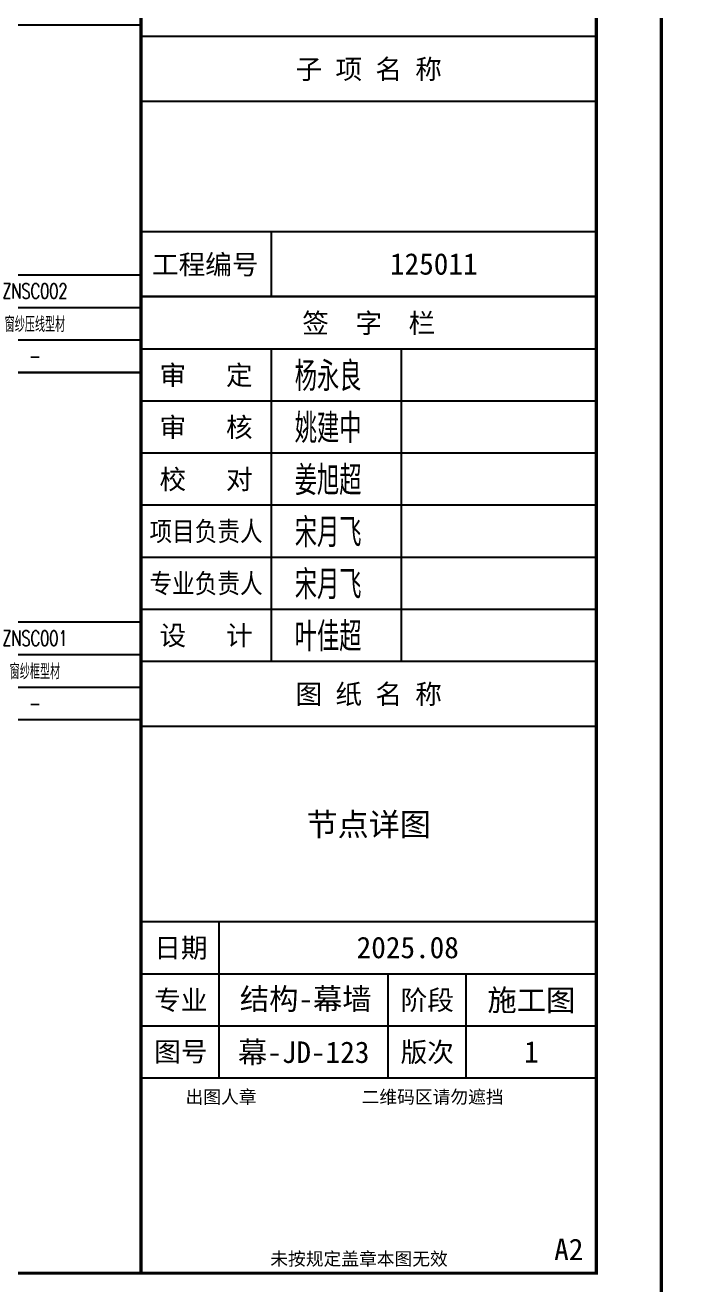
# Model space of a CAD drawing. Extents: x -160106 to 966792, y -663931 to 1550022.
# Drawn here: x -31523 to -31219, y -86801 to -86220 of the extents above; entities that cross this region are included whole.
import ezdxf
from ezdxf.enums import TextEntityAlignment as Align

# ---------------------------------------------------------------- set-up
doc = ezdxf.new("R2010")
doc.units = 0
for name, color, linetype in [('!ZN1-标注-173', 173, 'Continuous'), ('0-cxFrame', 155, 'Continuous'), ('qianming', 155, 'Continuous')]:
    doc.layers.add(name, color=color, linetype=linetype)
doc.layers.add('0-cxText', color=131, linetype='Continuous', lineweight=25)
doc.styles.add('BZHZ', font='bzxw', dxfattribs={"width": 0.8, "bigfont": 'bzhz'})
doc.styles.add('cx_biaoti', font='')
doc.styles.add('cx_tuming', font='simhei.ttf')
doc.styles.add('cx_tuqian1', font='')
doc.styles.add('ZNTextStyle', font='ROMANS.shx', dxfattribs={"width": 0.7, "bigfont": 'CHINESE.shx'})
doc.styles.add('样式 1', font='romans.shx', dxfattribs={"width": 0.7, "bigfont": 'chinese.shx'})
doc.styles.add('黑体', font='simhei.ttf', dxfattribs={"height": 12})
doc.styles.get('cx_biaoti').set_extended_font_data('SimSun')
doc.styles.get('cx_tuqian1').set_extended_font_data('SimSun')

# ---------------------------------------------------------------- blocks, each defined once
blk = doc.blocks.new('zjcx_lan_qianzi(Dragon)')
for p, q in [((-7000, 4800), (0, 4800)), ((-5000, 4800), (-5000, 0)), ((-3000, 4800), (-3000, 0)), ((-7000, 4000), (0, 4000)), ((-7000, 3200), (0, 3200)), ((-7000, 2400), (0, 2400)), ((-7000, 1600), (0, 1600)), ((-7000, 800), (0, 800))]:
    blk.add_line(p, q)
at = {"const_width": 30}
blk.add_lwpolyline([(-7000, 5600), (0, 5600)], dxfattribs=at)
blk.add_lwpolyline([(-7000, 5600), (0, 5600), (0, 0), (-7000, 0)], close=True, dxfattribs=at)
at = {"style": 'cx_biaoti'}
for s, p in [('签  字  栏', (-3500, 5200)), ('审   定', (-6000, 4400)), ('审   核', (-6000, 3600)), ('校   对', (-6000, 2800)), ('设   计', (-6000, 400))]:
    blk.add_text(s, height=300, dxfattribs=at).set_placement(p, align=Align.MIDDLE)
at = {"style": 'cx_biaoti', "width": 0.85}
for s, p in [('项目负责人', (-6000, 2000)), ('专业负责人', (-6000, 1200))]:
    blk.add_text(s, height=300, dxfattribs=at).set_placement(p, align=Align.MIDDLE)
blk = doc.blocks.new('T-签字(Dragon)')
at = {"layer": '0-cxFrame'}
blk.add_blockref('zjcx_lan_qianzi(Dragon)', (0, 0), dxfattribs=at)
at = {"layer": 'qianming', "style": 'BZHZ', "width": 0.8}
for s, p in [('杨永良', (-4124, 4400)), ('姚建中', (-4124, 3600)), ('姜旭超', (-4124, 2800)), ('宋月飞', (-4124, 2000)), ('宋月飞', (-4124, 1200)), ('叶佳超', (-4124, 400))]:
    blk.add_text(s, height=450, dxfattribs=at).set_placement(p, align=Align.MIDDLE)
blk = doc.blocks.new('zjcx_lan_tuming(Dragon)')
for p, q in [((-7000, 8400), (0, 8400)), ((-5800, 3000), (-5800, 5400)), ((-7000, 4600), (0, 4600)), ((-3200, 3000), (-3200, 4600)), ((-2000, 3000), (-2000, 4600)), ((-7000, 3800), (0, 3800))]:
    blk.add_line(p, q)
at = {"const_width": 30}
for points in [[(-7000, 9400), (0, 9400)], [(-7000, 5400), (0, 5400)], [(-7000, 3000), (0, 3000)], [(-7000, 0), (0, 0)]]:
    blk.add_lwpolyline(points, dxfattribs=at)
blk.add_lwpolyline([(-7000, 9400), (0, 9400), (0, 0), (-7000, 0)], close=True)
at = {"style": 'cx_biaoti'}
for s, p in [('图 纸 名 称', (-3500, 8900)), ('日期', (-6388, 5000)), ('专业', (-6388, 4200)), ('阶段', (-2600, 4200)), ('图号', (-6388, 3400)), ('版次', (-2600, 3400))]:
    blk.add_text(s, height=300, dxfattribs=at).set_placement(p, align=Align.MIDDLE)
for s, p in [('出图人章', (-6316, 2607)), ('二维码区请勿遮挡', (-3609, 2607)), ('未按规定盖章本图无效', (-5013, 120))]:
    blk.add_text(s, height=200, dxfattribs=at).set_placement(p)
blk = doc.blocks.new('T-图签(Dragon)')
blk.add_blockref('zjcx_lan_tuming(Dragon)', (0, 0))
at = {"color": 3, "style": 'cx_biaoti'}
for s, p in [('2025.08', (-2900, 5000)), ('结构-幕墙 ', (-4356, 4219)), ('施工图', (-1000, 4200))]:
    blk.add_text(s, height=330, dxfattribs=at).set_placement(p, align=Align.MIDDLE)
blk = doc.blocks.new('zjcx_lan_xiangmu(Dragon)')
for p, q in [((-7000, 9000), (0, 9000)), ((-7000, 6000), (0, 6000)), ((-7000, 3000), (0, 3000)), ((-5000, 1000), (-5000, 0))]:
    blk.add_line(p, q)
at = {"const_width": 30}
for points in [[(-7000, 10000), (0, 10000)], [(-7000, 7000), (0, 7000)], [(-7000, 7000), (0, 7000)], [(-7000, 4000), (0, 4000)], [(-7000, 4000), (0, 4000)], [(-7000, 1000), (0, 1000)], [(-7000, 0), (0, 0)]]:
    blk.add_lwpolyline(points, dxfattribs=at)
blk.add_lwpolyline([(-7000, 10000), (0, 10000), (0, 0), (-7000, 0)], close=True)
at = {"style": 'cx_biaoti'}
for s, p in [('建 设 单 位', (-3500, 9500)), ('项 目 名 称', (-3500, 6500)), ('子 项 名 称', (-3500, 3500)), ('工程编号', (-6013, 500))]:
    blk.add_text(s, height=300, dxfattribs=at).set_placement(p, align=Align.MIDDLE)
blk = doc.blocks.new('T-项目(Dragon)')
blk.add_blockref('zjcx_lan_xiangmu(Dragon)', (0, 0))
at = {"color": 3, "style": 'cx_tuming'}
for s, height, p in [('嘉兴世赫建达智能装备有限公司', 330, (-6816, 7901)), ('年产500套智能装备建设项目 ', 350, (-6638, 4859))]:
    blk.add_text(s, height=height, dxfattribs=at).set_placement(p)
blk = doc.blocks.new('zjcx_T2(Dragon)')
at = {"layer": '0-cxFrame', "const_width": 50}
blk.add_lwpolyline([(-7000, 40000), (0, 40000), (0, 0), (-7000, 0)], close=True, dxfattribs=at)
at = {"layer": '0-cxFrame'}
for name, p in [('T-项目(Dragon)', (0, 15000)), ('T-签字(Dragon)', (0, 9400)), ('T-图签(Dragon)', (0, 0))]:
    blk.add_blockref(name, p, dxfattribs=at)
blk = doc.blocks.new('TK22.A2 L(Dragon)')
at = {"layer": '0-cxFrame', "color": 7, "const_width": 0.5}
blk.add_lwpolyline([(0, 0), (-594, 0), (-594, 420), (0, 420)], close=True, dxfattribs=at)
at = {"layer": '0-cxFrame', "const_width": 0.5}
for points in [[(-80, 10), (-574, 10), (-574, 410), (-80, 410)], [(-10, 10), (-80, 10), (-80, 410), (-10, 410)]]:
    blk.add_lwpolyline(points, close=True, dxfattribs=at)
at = {"layer": '0-cxFrame', "xscale": 0.01, "yscale": 0.01, "zscale": 0.01}
blk.add_blockref('zjcx_T2(Dragon)', (-10, 10), dxfattribs=at)
at = {"style": '黑体', "flags": 4}
blk.add_attdef('图幅', text='', height=3.3, dxfattribs=at).set_placement((-40, 3), align=Align.RIGHT)
at = {"layer": '0-cxText', "flags": 4}
for tag, height, style, p in [('建设单位', 3.5, 'cx_tuming', (-45, 240)), ('项目名称', 3.5, 'cx_tuming', (-45, 210)), ('子项名称', 3.5, 'cx_tuming', (-45, 180)), ('工程编号', 3.3, 'cx_tuqian1', (-35, 165)), ('图名1', 3.5, 'cx_tuming', (-45, 87)), ('图名2', 3.5, 'cx_tuming', (-45, 79)), ('图名3', 3.5, 'cx_tuming', (-45, 71)), ('出图日期', 3.3, 'cx_tuqian1', (-39, 60)), ('专业', 3.3, 'cx_tuqian1', (-55, 52)), ('图号', 3.3, 'cx_tuqian1', (-55, 44)), ('版次', 3.3, 'cx_tuqian1', (-20, 44))]:
    blk.add_attdef(tag, text='', height=height, dxfattribs=dict(at, style=style)).set_placement(p, align=Align.MIDDLE)
at = {"layer": 'Defpoints', "color": 6, "flags": 4}
for tag, height, style, p in [('tufu', 3.3, '黑体', (-12, 12)), ('dwfname', 4, 'cx_tuqian1', (-80, 3))]:
    blk.add_attdef(tag, text='', height=height, dxfattribs=dict(at, style=style)).set_placement(p, align=Align.RIGHT)
blk = doc.blocks.new('20210903165230')
at = {"layer": '!ZN1-标注-173'}
for p, q in [((0, -115), (247, -115)), ((0, -130), (247, -130)), ((0, -145), (247, -145))]:
    blk.add_line(p, q, dxfattribs=at)
at = {"layer": '!ZN1-标注-173', "color": 173, "ltscale": 0.1}
for p, q in [((58.48, -115), (58.48, -160)), ((123.5, -114.99), (123.5, -159.99)), ((148.9, -114.99), (148.9, -159.99))]:
    blk.add_line(p, q, dxfattribs=at)
at = {"layer": '!ZN1-标注-173'}
blk.add_lwpolyline([(0, -159.99), (247, -159.99), (247, 0), (0, 0)], close=True, dxfattribs=at)
at = {"layer": '!ZN1-标注-173', "color": 7, "style": 'ZNTextStyle', "width": 0.7}
for s, p in [('材料状态', (29.24, -122.5)), ('编  号', (136.2, -122.49)), ('理论重量(kg/m)', (29.24, -137.5)), ('备  注', (136.2, -137.49)), ('表面处理', (29.24, -152.5))]:
    blk.add_text(s, height=7, dxfattribs=at).set_placement(p, align=Align.MIDDLE)
at = {"layer": '!ZN1-标注-173', "color": 2, "style": '样式 1', "width": 0.7, "flags": 8}
for tag, p in [('材料状态', (90.99, -122.5)), ('编号', (198.07, -122.5)), ('米重', (90.99, -137.5)), ('备注', (198.07, -137.5)), ('表面处理', (90.99, -152.5)), ('-', (198.07, -152.5))]:
    blk.add_attdef(tag, text='', height=7, dxfattribs=at).set_placement(p, align=Align.MIDDLE)

msp = doc.modelspace()

# ---------------------------------------------------------------- block references
at = {"layer": '!ZN1-标注-173', "ltscale": 20}
ref = msp.add_blockref('20210903165230', (-31716.62, -86220.12), dxfattribs=at)
ref.add_attrib('备注', '窗纱压线型材', dxfattribs={"color": 2, "height": 7, "style": '样式 1', "width": 0.7}).set_placement((-31518.54, -86357.62), align=Align.MIDDLE)
ref.add_attrib('编号', 'ZNSC002', dxfattribs={"color": 2, "height": 7, "style": '样式 1', "width": 0.7}).set_placement((-31518.54, -86342.62), align=Align.MIDDLE)
ref.add_attrib('表面处理', '氟碳喷涂', dxfattribs={"color": 2, "height": 7, "style": '样式 1', "width": 0.7}).set_placement((-31625.63, -86372.62), align=Align.MIDDLE)
ref.add_attrib('米重', '0.232', dxfattribs={"color": 2, "height": 7, "style": '样式 1', "width": 0.7}).set_placement((-31625.63, -86357.62), align=Align.MIDDLE)
ref.add_attrib('材料状态', '6063-T5', dxfattribs={"color": 2, "height": 7, "style": '样式 1', "width": 0.7}).set_placement((-31625.63, -86342.62), align=Align.MIDDLE)
ref.add_attrib('-', '-', dxfattribs={"color": 2, "height": 7, "style": '样式 1', "width": 0.7}).set_placement((-31518.54, -86372.62), align=Align.MIDDLE)
ref = msp.add_blockref('20210903165230', (-31716.62, -86380.11), dxfattribs=at)
ref.add_attrib('备注', '窗纱框型材', dxfattribs={"color": 2, "height": 7, "style": '样式 1', "width": 0.7}).set_placement((-31518.54, -86517.61), align=Align.MIDDLE)
ref.add_attrib('编号', 'ZNSC001', dxfattribs={"color": 2, "height": 7, "style": '样式 1', "width": 0.7}).set_placement((-31518.54, -86502.61), align=Align.MIDDLE)
ref.add_attrib('表面处理', '氟碳喷涂', dxfattribs={"color": 2, "height": 7, "style": '样式 1', "width": 0.7}).set_placement((-31625.63, -86532.6), align=Align.MIDDLE)
ref.add_attrib('米重', '0.172', dxfattribs={"color": 2, "height": 7, "style": '样式 1', "width": 0.7}).set_placement((-31625.63, -86517.6), align=Align.MIDDLE)
ref.add_attrib('材料状态', '6063-T5', dxfattribs={"color": 2, "height": 7, "style": '样式 1', "width": 0.7}).set_placement((-31625.63, -86502.6), align=Align.MIDDLE)
ref.add_attrib('-', '-', dxfattribs={"color": 2, "height": 7, "style": '样式 1', "width": 0.7}).set_placement((-31518.54, -86532.61), align=Align.MIDDLE)
at = {"layer": '0-cxFrame'}
ref = msp.add_blockref('TK22.A2 L(Dragon)', (-31229.62, -86825.19), dxfattribs=dict(at, xscale=3, yscale=3, zscale=3))
ref.add_attrib('图名2', '节点详图', dxfattribs={"layer": '0-cxText', "height": 10.5, "style": 'cx_tuming'}).set_placement((-31364.62, -86588.19), align=Align.MIDDLE)
ref.add_attrib('工程编号', '125011', dxfattribs={"layer": '0-cxText', "height": 9.9, "style": 'cx_tuqian1'}).set_placement((-31334.62, -86330.19), align=Align.MIDDLE)
ref.add_attrib('图号', '幕-JD-123', dxfattribs={"layer": '0-cxText', "height": 9.9, "style": 'cx_tuqian1'}).set_placement((-31394.62, -86693.19), align=Align.MIDDLE)
ref.add_attrib('版次', '1', dxfattribs={"layer": '0-cxText', "height": 9.9, "style": 'cx_tuqian1'}).set_placement((-31289.62, -86693.19), align=Align.MIDDLE)
ref.add_attrib('tufu', 'A2', dxfattribs={"layer": 'Defpoints', "color": 6, "height": 9.9, "style": '黑体'}).set_placement((-31265.62, -86789.19), align=Align.RIGHT)
at = {"layer": '0-cxFrame', "xscale": 3, "yscale": 3, "zscale": 3}
msp.add_blockref('TK22.A2 L(Dragon)', (-29447.62, -86825.19), dxfattribs=at)

doc.saveas('drawing.dxf')
